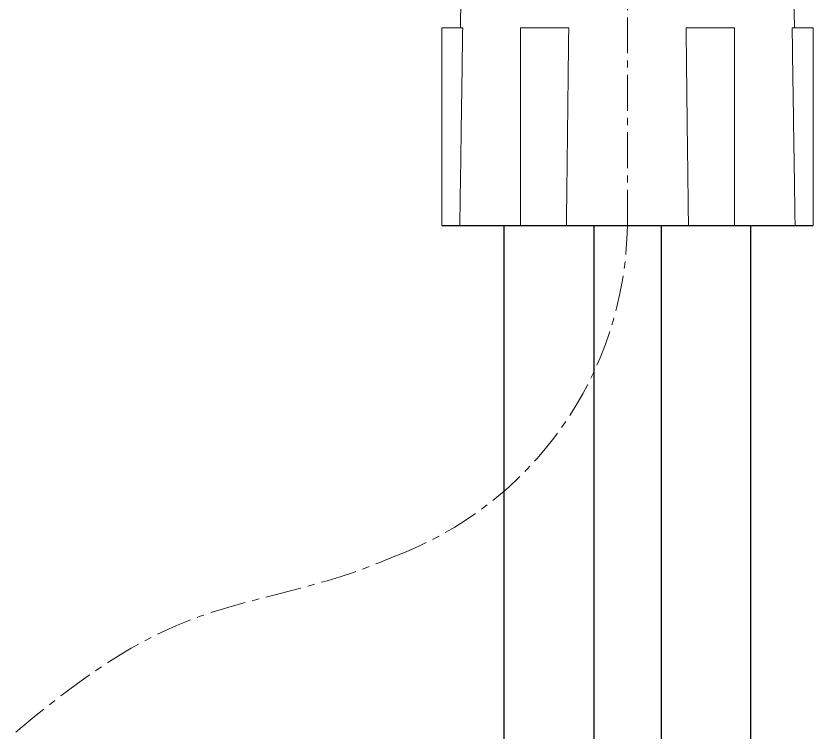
# Model space of a CAD drawing. Header units: millimetres. Extents: x 7368 to 7962, y 1333 to 2173.
# Drawn here: x 7791.2 to 7904, y 1530.2 to 1631.5 of the extents above; entities that cross this region are included whole.
import ezdxf

# ---------------------------------------------------------------- set-up
doc = ezdxf.new("R2010")
doc.units = ezdxf.units.MM
doc.linetypes.add('CENTERX2', pattern=[20.32, 12.7, -2.54, 2.54, -2.54])
doc.layers.add('CENTER', color=1, linetype='CENTERX2', lineweight=15)

msp = doc.modelspace()

# ---------------------------------------------------------------- linework, layer by layer
at = {"linetype": 'Continuous', "lineweight": 18, "extrusion": (0, 1, 0)}
for p, q in [((7854.71, 1673.84), (7854.1, 1629.84)), ((7901.32, 1629.84), (7900.71, 1673.84)), ((7851.46, 1629.84), (7854.42, 1629.84)), ((7851.46, 1629.84), (7851.46, 1601.84)), ((7869.41, 1629.84), (7862.59, 1629.84)), ((7862.59, 1629.84), (7862.59, 1601.84)), ((7892.84, 1629.84), (7886.01, 1629.84)), ((7892.84, 1601.84), (7892.84, 1629.84)), ((7901.01, 1629.84), (7903.96, 1629.84)), ((7903.96, 1601.84), (7903.96, 1629.84))]:
    msp.add_line(p, q, dxfattribs=at)
for p, q in [((7851.46, 1601.84), (7903.96, 1601.84)), ((7860.28, 1445.89), (7860.28, 1601.84)), ((7872.96, 1601.84), (7872.96, 1513.33)), ((7882.46, 1601.84), (7882.46, 1513.38)), ((7895.15, 1445.89), (7895.15, 1601.84))]:
    msp.add_line(p, q)
at = {"linetype": 'Continuous', "lineweight": 18}
for points in [[(7854.42, 1629.84), (7854.37, 1626.5), (7854.27, 1619.98), (7854.14, 1610.67), (7854.05, 1604.74), (7854, 1601.84)], [(7869.41, 1629.84), (7869.37, 1626.5), (7869.3, 1619.98), (7869.19, 1610.67), (7869.12, 1604.74), (7869.08, 1601.84)], [(7886.34, 1601.84), (7886.31, 1604.74), (7886.23, 1610.67), (7886.12, 1619.98), (7886.05, 1626.5), (7886.01, 1629.84)], [(7901.42, 1601.84), (7901.38, 1604.74), (7901.29, 1610.67), (7901.15, 1619.98), (7901.05, 1626.5), (7901.01, 1629.84)]]:
    msp.add_open_spline(points, degree=3, dxfattribs=at)
at = {"layer": 'CENTER', "ltscale": 0.4}
msp.add_line((7877.71, 1601.84), (7877.71, 1864.09), dxfattribs=at)
msp.add_arc((7826.98, 1602.59), 50.74, 290.3128, 359.1519, dxfattribs=at)
msp.add_open_spline([(7791.24, 1530.21), (7798.86, 1536.62), (7814.67, 1548.43), (7834.58, 1550.5), (7844.59, 1555.01)], degree=3, knots=[8.629872, 8.629872, 8.629872, 8.629872, 37.797333, 67.346254, 67.346254, 67.346254, 67.346254], dxfattribs=at)

doc.saveas('drawing.dxf')
